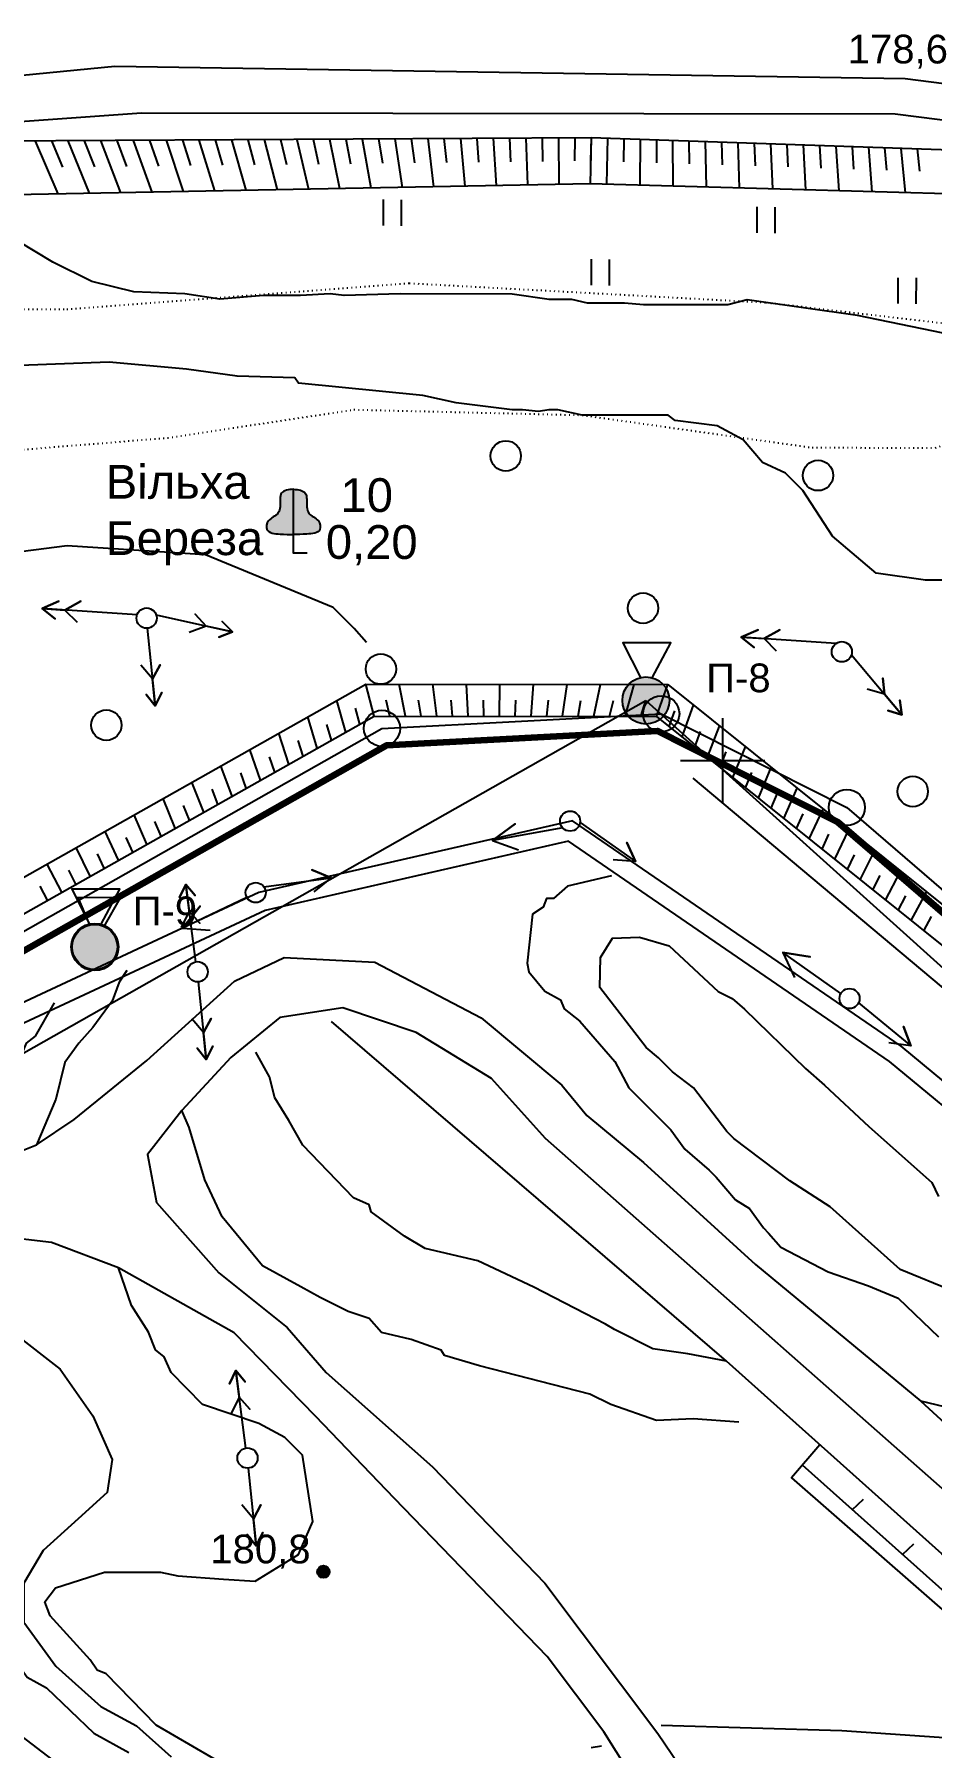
# Model space of a CAD drawing. Header units: millimetres. Extents: x 6243 to 9314, y 4730 to 7085.
# Drawn here: x 7118.5 to 7224.8, y 6483 to 6686 of the extents above; entities that cross this region are included whole.
import ezdxf

# ---------------------------------------------------------------- set-up
doc = ezdxf.new("R2010")
doc.units = ezdxf.units.MM
doc.header["$LTSCALE"] = 0.7
doc.linetypes.add('ACAD_ISO07W100', pattern=[3, 0, -3])
for name, color, linetype in [('відм', 14, 'Continuous'), ('горизонталі', 22, 'Continuous'), ('горный отвод', 7, 'Continuous'), ('дерево', 7, 'Continuous'), ('кущ', 7, 'Continuous'), ('Откос', 7, 'Continuous'), ('чорн', 255, 'Continuous')]:
    doc.layers.add(name, color=color, linetype=linetype)
doc.styles.get("Standard").update_dxf_attribs({"font": 'arial.ttf'})

msp = doc.modelspace()

# ---------------------------------------------------------------- hatches: boundary and pattern name
at = {"layer": 'відм', "ltscale": 0.2}
h = msp.add_hatch(color=32, dxfattribs=at)
h.dxf.hatch_style = 1
h.paths.add_polyline_path([(7153.43, 6503.87, 1), (7151.97, 6503.88, 1)])
at = {"layer": 'чорн', "ltscale": 0.2}
h = msp.add_hatch(color=256, dxfattribs=at)
h.dxf.hatch_style = 1
edge = h.paths.add_edge_path()
edge.add_spline(control_points=[(7149.14, 6626.77), (7149.64, 6626.76), (7150.64, 6626.76), (7152.54, 6626.95), (7152.18, 6628.67), (7150.94, 6628.98), (7150.62, 6630.3), (7150.95, 6631.92), (7149.73, 6632.05), (7149.15, 6632.12)], knot_values=[0, 0, 0, 0, 0.79324, 1.617737, 2.123988, 2.843267, 3.252671, 4.0697, 4.805889, 4.805889, 4.805889, 4.805889], degree=3, periodic=0)
edge.add_line((7149.15, 6632.12), (7149.14, 6626.77))
edge = h.paths.add_edge_path()
edge.add_spline(control_points=[(7149.15, 6632.12), (7148.57, 6632.05), (7147.35, 6631.92), (7147.67, 6630.3), (7147.35, 6628.98), (7146.11, 6628.68), (7145.75, 6626.96), (7147.64, 6626.76), (7148.65, 6626.77), (7149.14, 6626.77)], knot_values=[0, 0, 0, 0, 0.736189, 1.553218, 1.962623, 2.681901, 3.188152, 4.012649, 4.805889, 4.805889, 4.805889, 4.805889], degree=3, periodic=0)
edge.add_line((7149.14, 6626.77), (7149.15, 6632.12))
at = {"layer": 'чорн', "ltscale": 0.2, "transparency": 33554687}
h = msp.add_hatch(color=1, dxfattribs=at)
h.dxf.hatch_style = 1
h.paths.add_polyline_path([(7193.69, 6607.09, 1), (7188.12, 6607.09, 1)])
h = msp.add_hatch(color=1, dxfattribs=at)
h.dxf.hatch_style = 1
h.paths.add_polyline_path([(7128.41, 6577.89, 1), (7122.84, 6577.89, 1)])

# ---------------------------------------------------------------- linework, layer by layer
at = {"color": 1, "ltscale": 0.2, "transparency": 33554687}
for p, q in [((6938.2, 6463.96), (7190.9, 6607.09)), ((7190.9, 6607.09), (7460.95, 6363.77))]:
    msp.add_line(p, q, dxfattribs=at)
at = {"layer": 'відм', "color": 32, "ltscale": 0.2}
msp.add_circle((7152.7, 6503.87), 0.733, dxfattribs=at)
at = {"layer": 'горизонталі', "color": 32}
for points in [[(7226.11, 6650.6), (7215.95, 6652.69), (7202.88, 6654.57), (7200.59, 6653.95), (7190.63, 6653.97), (7188.35, 6654.18), (7184, 6654.18), (7182.13, 6654.6), (7179.43, 6654.6), (7175.07, 6655.23), (7161.8, 6655.25), (7155.16, 6655.05), (7153.5, 6655.26), (7149.97, 6655.05), (7145.61, 6655.06), (7140.42, 6654.65), (7136.27, 6655.28), (7130.26, 6655.49), (7125.28, 6656.74), (7120.64, 6659.03), (7114.35, 6662.79), (7109.57, 6668.04)], [(7157.8, 6613.96), (7156.35, 6615.62), (7153.87, 6618.12), (7138.72, 6624.36), (7122.34, 6625.41), (7106.34, 6623.35), (7083.17, 6623.38), (7064.43, 6629.69), (7054.63, 6632.99), (7045.69, 6640.42), (7037.5, 6647.51), (7036.88, 6648.13), (7031.29, 6654.78), (7029.42, 6657.48)], [(7228.15, 6621.35), (7224, 6621.35), (7218.19, 6622.19), (7213.01, 6626.55), (7209.49, 6631.95), (7207.42, 6634.03), (7204.72, 6635.28), (7202.44, 6637.98), (7199.33, 6639.64), (7194.35, 6640.27), (7193.52, 6640.89), (7183.36, 6640.9), (7180.45, 6641.53), (7179.42, 6641.53), (7178.17, 6641.32), (7176.3, 6641.53), (7175.06, 6641.54), (7168.42, 6642.37), (7164.48, 6643.21), (7149.75, 6644.68), (7149.33, 6645.3), (7142.49, 6645.52), (7136.47, 6646.35), (7127.34, 6647.19), (7105.06, 6646.36)], [(7186.82, 6586.33), (7181.63, 6585.09), (7179.97, 6583.64), (7179.14, 6583.64), (7178.72, 6582.61), (7177.48, 6581.78), (7176.85, 6575.97), (7177.05, 6574.93), (7178.92, 6572.65), (7180.79, 6571.61), (7181.2, 6570.57), (7183.06, 6569.11), (7187.21, 6564.34), (7188.87, 6561.22), (7193.84, 6556.24), (7195.5, 6553.95), (7198.4, 6551.46), (7199.23, 6550.63), (7201.51, 6547.93), (7203.16, 6546.89), (7204.82, 6544.61), (7205.44, 6543.98), (7206.89, 6542.32), (7212.49, 6539.41), (7217.26, 6537.74), (7220.79, 6536.29), (7225.56, 6531.72)], [(7227.39, 6537.09), (7221, 6539.69), (7212.71, 6547.09), (7207.94, 6550.2), (7201.31, 6555.19), (7200.48, 6556.02), (7196.54, 6561.21), (7194.05, 6563.08), (7192.4, 6564.75), (7190.95, 6565.99), (7185.43, 6573.1), (7185.51, 6576.64), (7186.94, 6578.93), (7190.13, 6579.07), (7193.66, 6578.02), (7199.46, 6572.62), (7201.12, 6571.79), (7202.57, 6570.54), (7209.82, 6563.48), (7212.05, 6561.5), (7217.29, 6556.63), (7224.75, 6549.98), (7225.57, 6548.32)], [(7129.41, 6575.11), (7128.5, 6573.74), (7127.67, 6571.46), (7125.38, 6568.35), (7123.72, 6566.49), (7122.06, 6564.21), (7121.02, 6559.85), (7118.71, 6554.47)], [(7120.82, 6571.26), (7118.54, 6567.32), (7117.5, 6566.49), (7116.46, 6564.01), (7114.59, 6562.35), (7113.34, 6561.1), (7108.98, 6553.85), (7107.1, 6550.95), (7105.86, 6549.33)], [(7200.45, 6528.84), (7195.88, 6529.68), (7191.73, 6530.3), (7187.17, 6532.59), (7186.13, 6533.22), (7184.89, 6533.84), (7177.63, 6537.58), (7171, 6540.7), (7164.77, 6542.16), (7162.29, 6543.62), (7158.35, 6546.53), (7158.14, 6547.36), (7156.27, 6548.19), (7150.27, 6554.42), (7148.61, 6557.33), (7146.95, 6560.03), (7146.33, 6562.52), (7144.68, 6565.42)], [(7201.89, 6521.58), (7196.5, 6522), (7192.14, 6521.8), (7186.75, 6523.67), (7184.26, 6524.92), (7171.19, 6528.25), (7167.04, 6529.5), (7166.63, 6530.13), (7163.1, 6531.38), (7159.58, 6532.21), (7158.13, 6533.87), (7155.64, 6534.7), (7152.32, 6536.37), (7150.04, 6537.62), (7145.48, 6540.11), (7140.71, 6545.93), (7138.64, 6550.29), (7136.78, 6556.51), (7135.95, 6558.52)], [(7107.02, 6543.3), (7108.61, 6539.68), (7112.78, 6535.45), (7116, 6532.19), (7121.53, 6527.89), (7125.38, 6522.36), (7127.69, 6517.18), (7127.09, 6513.27), (7123.64, 6510.14), (7119.49, 6506.39), (7117.23, 6502.52), (7117.22, 6497.89), (7120.99, 6492.7), (7126.34, 6487.93), (7130.56, 6485.61), (7134.68, 6481.94)], [(7099.21, 6539.75), (7101.07, 6533.73), (7102.31, 6531.45), (7105, 6528.75), (7108.94, 6524.8), (7110.6, 6523.14), (7111.43, 6521.06), (7113.29, 6517.12), (7113.49, 6510.69), (7112.86, 6507.78), (7110.99, 6504.26), (7111.19, 6499.48), (7112.44, 6498.03), (7114.3, 6495.95), (7117.62, 6491.38), (7119.9, 6490.14), (7125.49, 6484.74), (7129.64, 6482.45)], [(7145.92, 6478.13), (7132.88, 6485.72), (7126.95, 6491.79), (7125.92, 6492.21), (7125.09, 6493.45), (7120.32, 6498.64), (7119.7, 6500.3), (7120.95, 6501.96), (7126.76, 6503.82), (7133.4, 6503.82), (7135.47, 6503.4), (7140.87, 6502.98), (7144.6, 6502.76), (7149.75, 6505.93), (7151.46, 6509.84), (7150.22, 6517.7), (7148.15, 6519.77), (7145.04, 6521.44), (7138.37, 6523.69), (7134.67, 6527.47), (7133.84, 6529.34), (7132.81, 6530.17), (7131.98, 6532.24), (7129.97, 6535.42), (7128.42, 6539.88)], [(7310.54, 6488.9), (7309.54, 6488.86), (7304.35, 6490.52), (7295.43, 6491.36), (7290.04, 6491.99), (7287.96, 6491.58), (7282.15, 6491.79), (7275.31, 6492.84), (7273.85, 6494.09), (7272.61, 6494.09), (7267.01, 6494.92), (7264.52, 6497), (7261.41, 6499.08), (7258.09, 6501.78), (7257.27, 6502.82), (7253.12, 6505.11), (7250.94, 6506.36), (7249.43, 6507.48), (7244.88, 6511.9), (7237.24, 6517.68), (7227.25, 6523.17), (7223.48, 6524.08)], [(7192.72, 6485.69), (7214.09, 6485.05), (7229.65, 6483.99), (7242.93, 6484.6), (7247.49, 6484.38)], [(7185.66, 6483.21), (7184.42, 6483.01)]]:
    msp.add_lwpolyline(points, dxfattribs=at)
at = {"layer": 'горный отвод', "color": 7, "ltscale": 0.2}
for points in [[(6833.81, 6399.02), (7050.49, 6541.99), (7159.64, 6603.79), (7192.72, 6605.52), (7214.71, 6594.41), (7446.38, 6394.62), (7812.87, 6318.98), (7813.33, 6270.44), (8212.54, 6212.33), (8210.56, 6196.61), (8228.28, 6077.75), (8075.07, 6062.83), (7942.18, 6050.2), (7867.23, 6042.06), (7881.29, 5852.33), (7884.37, 5811.65), (7998.72, 5796.99), (8009.93, 5714.66)], [(6920.99, 5597.24), (6918.57, 5727.75), (6921.2, 5779.95), (6861.62, 5921.06), (6818.67, 5957.18), (6574.79, 6074.63), (6708.61, 6295.21), (6826.26, 6401.67), (6833.8, 6396.61), (7051.54, 6540.28), (7160.22, 6601.81), (7192.29, 6603.48), (7213.58, 6592.73), (7445.46, 6392.76), (7810.88, 6317.34), (7811.33, 6268.71), (8210.3, 6210.63), (8208.53, 6196.59), (8208.57, 6196.32)], [(6920.99, 5597.24), (6918.58, 5727.75), (6921.21, 5779.95), (6861.62, 5921.06), (6818.67, 5957.19), (6574.8, 6074.63), (6708.61, 6295.21), (6826.26, 6401.67), (6833.8, 6396.61), (7051.54, 6540.27), (7160.22, 6601.81), (7192.29, 6603.48), (7213.58, 6592.73), (7445.46, 6392.75), (7810.88, 6317.34), (7811.33, 6268.7), (8210.3, 6210.62), (8208.53, 6196.59), (8208.57, 6196.32)], [(6920.99, 5597.24), (6918.58, 5727.75), (6921.21, 5779.95), (6861.62, 5921.06), (6818.67, 5957.19), (6574.8, 6074.63), (6708.61, 6295.21), (6826.26, 6401.67), (6833.8, 6396.61), (7051.54, 6540.27), (7160.22, 6601.81), (7192.29, 6603.48), (7213.58, 6592.73), (7445.46, 6392.75), (7810.88, 6317.34), (7811.33, 6268.7), (8210.3, 6210.62), (8208.53, 6196.59), (8208.57, 6196.32)], [(6920.99, 5597.24), (6918.58, 5727.75), (6921.21, 5779.95), (6861.62, 5921.06), (6818.67, 5957.19), (6574.8, 6074.63), (6708.62, 6295.21), (6826.26, 6401.67), (6833.8, 6396.61), (7051.54, 6540.27), (7160.22, 6601.81), (7192.29, 6603.48), (7213.58, 6592.73), (7445.46, 6392.75), (7810.87, 6317.34), (7811.33, 6268.7), (8210.29, 6210.62), (8208.53, 6196.59), (8208.57, 6196.32)]]:
    msp.add_lwpolyline(points, dxfattribs=at)
at = {"layer": 'горный отвод', "color": 2, "lineweight": 200, "ltscale": 0.2}
msp.add_lwpolyline([(6920.99, 5597.24), (6918.57, 5727.75), (6921.2, 5779.95), (6861.62, 5921.06), (6818.67, 5957.18), (6574.79, 6074.63), (6708.61, 6295.21), (6826.26, 6401.68), (6833.8, 6396.61), (7051.54, 6540.28), (7160.22, 6601.81), (7192.29, 6603.48), (7213.58, 6592.73), (7445.46, 6392.76), (7810.88, 6317.34), (7811.34, 6268.71), (8210.3, 6210.63), (8208.53, 6196.59), (8208.57, 6196.32)], dxfattribs=at)
at = {"layer": 'дерево', "color": 7, "ltscale": 0.2}
for centre in [(7174.3, 6636.06), (7211.29, 6633.75), (7190.56, 6618.03), (7159.51, 6610.82), (7126.99, 6604.17), (7222.51, 6596.31)]:
    msp.add_circle(centre, 1.8, dxfattribs=at)
at = {"layer": 'кущ', "ltscale": 0.2}
for centre in [(7192.72, 6605.52), (7159.64, 6603.79), (7214.71, 6594.41)]:
    msp.add_circle(centre, 2.14, dxfattribs=at)
at = {"layer": 'Откос', "color": 7}
for p, q in [((7118.56, 6673.37), (7121.26, 6667.11)), ((7120.5, 6673.38), (7121.8, 6670.26)), ((7122.43, 6673.39), (7124.96, 6667.18)), ((7124.37, 6673.4), (7125.59, 6670.31)), ((7126.31, 6673.42), (7128.67, 6667.25)), ((7128.24, 6673.43), (7129.38, 6670.35)), ((7130.18, 6673.44), (7132.38, 6667.32)), ((7132.12, 6673.45), (7133.18, 6670.4)), ((7134.06, 6673.46), (7136.09, 6667.39)), ((7135.99, 6673.47), (7136.97, 6670.45)), ((7137.93, 6673.49), (7139.79, 6667.46)), ((7139.87, 6673.5), (7140.76, 6670.49)), ((7141.8, 6673.51), (7143.5, 6667.53)), ((7143.74, 6673.52), (7144.55, 6670.54)), ((7145.68, 6673.53), (7147.21, 6667.6)), ((7147.61, 6673.54), (7148.34, 6670.59)), ((7149.55, 6673.56), (7150.92, 6667.67)), ((7151.49, 6673.57), (7152.13, 6670.63)), ((7153.42, 6673.58), (7154.62, 6667.74)), ((7155.36, 6673.59), (7155.92, 6670.68)), ((7157.3, 6673.6), (7158.33, 6667.81)), ((7159.23, 6673.61), (7159.71, 6670.73)), ((7161.17, 6673.63), (7162.04, 6667.88)), ((7163.11, 6673.64), (7163.5, 6670.77)), ((7165.05, 6673.65), (7165.75, 6667.95)), ((7166.98, 6673.66), (7167.29, 6670.82)), ((7168.92, 6673.67), (7169.45, 6668.02)), ((7170.86, 6673.68), (7171.08, 6670.87)), ((7172.79, 6673.7), (7173.16, 6668.09)), ((7174.73, 6673.71), (7174.87, 6670.91)), ((7176.67, 6673.72), (7176.87, 6668.16)), ((7178.6, 6673.73), (7178.66, 6670.96)), ((7180.54, 6673.74), (7180.58, 6668.23)), ((7182.48, 6673.75), (7182.45, 6671.01)), ((7184.41, 6673.76), (7184.28, 6668.3)), ((7184.41, 6673.76), (7184.35, 6671.03)), ((7186.35, 6673.7), (7186.25, 6668.24)), ((7188.28, 6673.63), (7188.24, 6670.91)), ((7190.21, 6673.56), (7190.18, 6668.13)), ((7192.14, 6673.5), (7192.14, 6670.79)), ((7194.07, 6673.43), (7194.1, 6668.02)), ((7196, 6673.36), (7196.04, 6670.66)), ((7197.93, 6673.3), (7198.03, 6667.91)), ((7199.87, 6673.23), (7199.93, 6670.54)), ((7201.8, 6673.16), (7201.96, 6667.8)), ((7203.73, 6673.1), (7203.83, 6670.42)), ((7205.66, 6673.03), (7205.89, 6667.69)), ((7207.59, 6672.96), (7207.72, 6670.3)), ((7209.52, 6672.9), (7209.81, 6667.58)), ((7211.45, 6672.83), (7211.62, 6670.17)), ((7213.39, 6672.76), (7213.74, 6667.47)), ((7215.32, 6672.69), (7215.51, 6670.05)), ((7217.25, 6672.63), (7217.67, 6667.36)), ((7219.18, 6672.56), (7219.41, 6669.93)), ((7221.11, 6672.49), (7221.6, 6667.24)), ((7223.04, 6672.43), (7223.3, 6669.81)), ((7158.7, 6605.25), (7157.71, 6609.02)), ((7158.7, 6605.25), (7157.71, 6609.02)), ((7162.42, 6605.24), (7161.69, 6609.01)), ((7166.14, 6605.24), (7165.66, 6609.01)), ((7169.85, 6605.23), (7169.64, 6609)), ((7173.57, 6605.23), (7173.61, 6609)), ((7177.29, 6605.23), (7177.59, 6609)), ((7181.01, 6605.22), (7181.56, 6608.99)), ((7184.73, 6605.22), (7185.54, 6608.99)), ((7188.44, 6605.21), (7189.51, 6608.98)), ((7192.16, 6605.21), (7193.49, 6608.98)), ((7192.16, 6605.21), (7193.49, 6608.98)), ((7155.34, 6603.35), (7154.28, 6607.08)), ((7157.02, 6604.3), (7156.51, 6606.17)), ((7160.56, 6605.24), (7160.13, 6607.13)), ((7164.28, 6605.24), (7163.98, 6607.13)), ((7167.99, 6605.24), (7167.82, 6607.12)), ((7171.71, 6605.23), (7171.67, 6607.12)), ((7175.43, 6605.23), (7175.51, 6607.11)), ((7179.15, 6605.22), (7179.36, 6607.11)), ((7182.87, 6605.22), (7183.21, 6607.1)), ((7186.58, 6605.21), (7187.05, 6607.1)), ((7190.3, 6605.21), (7190.9, 6607.09)), ((7193.67, 6604), (7194.34, 6605.87)), ((7195.18, 6602.79), (7196.55, 6606.52)), ((7151.97, 6601.45), (7150.85, 6605.15)), ((7153.65, 6602.4), (7153.11, 6604.26)), ((7196.68, 6601.58), (7197.38, 6603.43)), ((7198.19, 6600.37), (7199.62, 6604.06)), ((7145.25, 6597.65), (7143.99, 6601.27)), ((7148.61, 6599.55), (7147.42, 6603.21)), ((7150.29, 6600.5), (7149.71, 6602.34)), ((7201.21, 6597.95), (7202.68, 6601.6)), ((7141.88, 6595.76), (7140.56, 6599.34)), ((7146.93, 6598.6), (7146.32, 6600.42)), ((7199.7, 6599.16), (7200.42, 6601)), ((7138.52, 6593.86), (7137.13, 6597.4)), ((7143.57, 6596.71), (7142.92, 6598.51)), ((7202.71, 6596.74), (7203.46, 6598.56)), ((7204.22, 6595.53), (7205.75, 6599.14)), ((7135.16, 6591.96), (7133.7, 6595.47)), ((7140.2, 6594.81), (7139.52, 6596.59)), ((7205.73, 6594.33), (7206.5, 6596.12)), ((7207.23, 6593.12), (7208.81, 6596.69)), ((7131.8, 6590.06), (7130.27, 6593.53)), ((7136.84, 6592.91), (7136.13, 6594.67)), ((7208.74, 6591.91), (7209.54, 6593.68)), ((7210.25, 6590.7), (7211.88, 6594.23)), ((7128.43, 6588.16), (7126.84, 6591.59)), ((7133.48, 6591.01), (7132.73, 6592.75)), ((7211.76, 6589.49), (7212.58, 6591.24)), ((7213.26, 6588.28), (7214.94, 6591.77)), ((7125.07, 6586.27), (7123.41, 6589.66)), ((7130.11, 6589.11), (7129.33, 6590.84)), ((7216.28, 6585.86), (7218.01, 6589.31)), ((7121.71, 6584.37), (7119.98, 6587.72)), ((7123.39, 6585.32), (7122.54, 6587)), ((7126.75, 6587.21), (7125.94, 6588.92)), ((7214.77, 6587.07), (7215.62, 6588.81)), ((7120.02, 6583.42), (7119.14, 6585.08)), ((7217.79, 6584.65), (7218.66, 6586.37)), ((7219.29, 6583.44), (7221.07, 6586.85)), ((7220.8, 6582.23), (7221.7, 6583.93)), ((7222.31, 6581.03), (7224.13, 6584.39)), ((7223.82, 6579.82), (7224.74, 6581.49))]:
    msp.add_line(p, q, dxfattribs=at)
at = {"layer": 'чорн', "color": 7}
for p, q in [((7184.41, 6673.76), (7105, 6673.29)), ((7236.56, 6671.96), (7184.41, 6673.76)), ((7184.28, 6668.3), (7108.28, 6666.86)), ((7237.31, 6666.8), (7184.28, 6668.3)), ((7113.11, 6583.85), (7157.71, 6609.02)), ((7157.71, 6609.02), (7193.49, 6608.98)), ((7193.49, 6608.98), (7259.38, 6556.12)), ((7114.98, 6580.57), (7158.7, 6605.25)), ((7158.7, 6605.25), (7192.16, 6605.21)), ((7192.16, 6605.21), (7256.98, 6553.22))]:
    msp.add_line(p, q, dxfattribs=at)
at = {"layer": 'чорн', "color": 7, "ltscale": 0.2, "transparency": 33554687}
for p, q in [((7199.99, 6604.99), (7199.99, 6594.99)), ((7194.99, 6599.99), (7204.99, 6599.99))]:
    msp.add_line(p, q, dxfattribs=at)
at = {"layer": 'чорн', "ltscale": 0.2, "transparency": 33554687}
for p, q in [((7194.99, 6599.99), (7194.99, 6599.99)), ((7194.99, 6599.99), (7199.99, 6599.99)), ((7194.99, 6485.47), (7194.99, 6485.47))]:
    msp.add_line(p, q, dxfattribs=at)
at = {"layer": 'чорн', "color": 7}
for points in [[(8254.89, 6312.26), (8041.83, 6400.24), (7890.27, 6463.75), (7791.09, 6505.42), (7722.21, 6534.27), (7620.44, 6573.86), (7513.7, 6617.86), (7444.84, 6640.97), (7345.09, 6664.89), (7221.62, 6680.73), (7127.98, 6682.21), (7002.38, 6669.95), (6915.51, 6651.76), (6851.78, 6636.62)], [(6852.29, 6631.63), (6945.89, 6654.26), (7004.52, 6665.6), (7078.03, 6672.92), (7131.15, 6676.71), (7220.41, 6676.6), (7298.54, 6666.67), (7324.52, 6662.85), (7365.31, 6655.6), (7442.99, 6637.59), (7509.61, 6613.4), (7619.06, 6569.74), (7785.6, 6503.14), (7897.72, 6456.02), (7972.14, 6424.19), (8080.97, 6378.26), (8132.41, 6357.15), (8235.65, 6311.71)], [(7474.57, 6336.45), (7485.76, 6346.09), (7490.77, 6352.55), (7491.99, 6367.74), (7488.93, 6375.64), (7483.4, 6382.91), (7477.8, 6387.71), (7470.4, 6390.59), (7457.33, 6392), (7445.39, 6387.22), (7366.74, 6454.23), (7280.09, 6527.77), (7196.51, 6597.87)], [(7245.25, 6546.17), (7221.12, 6566.12), (7182.2, 6592.84), (7145.05, 6584.35), (7103.6, 6565), (7070.45, 6540.95), (7036.9, 6515.79), (7012.31, 6498.32), (6989.83, 6482.25), (6959.24, 6463), (6968.42, 6438.79), (6993.57, 6403.41), (7011.11, 6376.73), (7023.43, 6359.7), (7034.53, 6345.45), (7047.22, 6329.34), (7057.92, 6315.58), (7072.73, 6297.21), (7125.68, 6272.46), (7130.71, 6270.27), (7162.11, 6260.07), (7195.89, 6249.8), (7206.71, 6266.46)], [(7063.98, 6496.41), (7057.72, 6503.35), (7055.37, 6511.51), (7056.2, 6517.02), (7062.32, 6527.33), (7069.74, 6532.84), (7076.81, 6535.72), (7085.23, 6539.92), (7091.94, 6542.68), (7098.51, 6546.13), (7105.86, 6549.33), (7118.71, 6554.47), (7123.19, 6557.46), (7131.78, 6564.43), (7142.18, 6573.84), (7148.04, 6576.66), (7158.78, 6576.08), (7171.38, 6569.5), (7180.93, 6561.52), (7183.91, 6557.92), (7190.63, 6552.37), (7203.88, 6540.26), (7223.48, 6524.08), (7247.9, 6501.7)], [(7234.41, 6506.32), (7178.99, 6555.19), (7172.63, 6562.29), (7163.69, 6567.77), (7154.99, 6570.67), (7147.53, 6569.52), (7141.73, 6564.81), (7135.95, 6558.52), (7131.86, 6553.32), (7132.92, 6547.63), (7140.3, 6539.3), (7148.41, 6532.83), (7153.03, 6527.47), (7165.61, 6516.31), (7178.91, 6502.52), (7192.31, 6484.7), (7198.29, 6475.89), (7207.74, 6462), (7214.19, 6453.08), (7222.66, 6440.27), (7227.59, 6429.48)], [(7382.85, 6374.03), (7318.87, 6426.94), (7284.12, 6456.34), (7246.54, 6487.99), (7225.96, 6505.98), (7200.45, 6528.84), (7153.64, 6569.08)], [(7195.07, 6470.31), (7185.93, 6484.93), (7179.21, 6493.82), (7161.13, 6512.57), (7151.78, 6522.31), (7142.13, 6532.18), (7128.42, 6539.88), (7120.5, 6542.9), (7109.3, 6544.2), (7107.02, 6543.3), (7099.21, 6539.75), (7092.39, 6537.07), (7085.17, 6533.82), (7079.9, 6532.3), (7072.38, 6528.27), (7065.5, 6522.66), (7061.49, 6516.66), (7060.86, 6510.96), (7063.07, 6505.6), (7066.15, 6501.95)], [(7211.52, 6518.92), (7208.16, 6515.02), (7242.93, 6484.6), (7243.96, 6485.69), (7209.43, 6516.5)], [(7215.35, 6511.22), (7216.67, 6512.49)], [(7221.31, 6505.9), (7222.64, 6507.17)]]:
    msp.add_lwpolyline(points, dxfattribs=at)
at = {"layer": 'чорн', "color": 7, "ltscale": 0.2}
for points in [[(7159.78, 6666.45), (7159.78, 6663.37)], [(7161.92, 6666.41), (7161.92, 6663.34)], [(7204.05, 6665.57), (7204.05, 6662.5)], [(7206.19, 6665.54), (7206.18, 6662.47)], [(7184.41, 6659.36), (7184.41, 6656.29)], [(7186.55, 6659.33), (7186.55, 6656.26)], [(7220.76, 6657.18), (7220.75, 6654.11)], [(7222.9, 6657.15), (7222.89, 6654.07)], [(7150.78, 6624.54), (7149.14, 6624.54), (7149.15, 6632.12)], [(7130.62, 6617.22), (7119.39, 6618), (7121.38, 6618.85), (7119.39, 6618), (7120.91, 6616.77), (7119.39, 6618), (7122.09, 6617.81), (7123.96, 6618.85), (7122.09, 6617.81), (7123.52, 6616.38)], [(7131.83, 6615.66), (7132.78, 6606.46), (7133.56, 6608.02), (7132.78, 6606.46), (7131.7, 6607.8), (7132.78, 6606.46), (7132.45, 6609.64), (7133.35, 6611.31), (7132.45, 6609.64), (7131.09, 6611.29)], [(7132.89, 6617.24), (7141.92, 6615.21), (7140.69, 6616.45), (7141.92, 6615.21), (7140.3, 6614.61), (7141.92, 6615.21), (7138.8, 6615.91), (7137.5, 6617.3), (7138.8, 6615.91), (7136.79, 6615.14)], [(7213.43, 6613.84), (7202.2, 6614.6), (7204.19, 6615.45), (7202.2, 6614.6), (7203.72, 6613.37), (7202.2, 6614.6), (7204.9, 6614.42), (7206.76, 6615.46), (7204.9, 6614.42), (7206.33, 6612.98)], [(7215.25, 6612.48), (7221.21, 6605.41), (7220.98, 6607.14), (7221.21, 6605.41), (7219.57, 6605.9), (7221.21, 6605.41), (7219.15, 6607.85), (7218.96, 6609.73), (7219.15, 6607.85), (7217.09, 6608.45)], [(7181.05, 6591.99), (7172.74, 6590.51), (7175.42, 6592.46), (7172.74, 6590.51), (7175.82, 6589.41)], [(7183.1, 6592.64), (7189.68, 6588.03), (7188.63, 6590.28), (7189.68, 6588.03), (7187.04, 6588.2)], [(7145.65, 6585.02), (7153.62, 6586.09), (7151.31, 6587.03), (7153.62, 6586.09), (7151.56, 6584.42)], [(7137.59, 6576.13), (7136.4, 6585.31), (7137.52, 6583.97), (7136.4, 6585.31), (7135.66, 6583.76), (7136.4, 6585.31), (7136.81, 6582.14), (7138.07, 6580.72), (7136.81, 6582.14), (7135.86, 6580.21)], [(7126.73, 6580.33), (7128.65, 6583.7), (7123.61, 6583.75), (7125.01, 6580.5)], [(7143.64, 6583.75), (7136.01, 6580.13), (7138.09, 6582.72), (7136.01, 6580.13), (7139.27, 6579.89)], [(7213.99, 6572.39), (7207.1, 6577.25), (7210.37, 6576.72), (7207.1, 6577.25), (7208.49, 6574.29)], [(7137.87, 6573.76), (7138.81, 6564.56), (7139.6, 6566.12), (7138.81, 6564.56), (7137.73, 6565.9), (7138.81, 6564.56), (7138.49, 6567.74), (7139.39, 6569.41), (7138.49, 6567.74), (7137.12, 6569.39)], [(7216.09, 6571.26), (7222.3, 6566.16), (7221.42, 6568.48), (7222.3, 6566.16), (7219.67, 6566.53)], [(7143.51, 6518.53), (7142.32, 6527.71), (7143.44, 6526.37), (7142.32, 6527.71), (7141.57, 6526.15), (7142.32, 6527.71), (7142.73, 6524.54), (7143.99, 6523.12), (7142.73, 6524.54), (7141.78, 6522.61)], [(7143.78, 6516.16), (7144.73, 6506.96), (7145.51, 6508.52), (7144.73, 6506.96), (7143.65, 6508.29), (7144.73, 6506.96), (7144.4, 6510.13), (7145.3, 6511.8), (7144.4, 6510.13), (7143.04, 6511.79)], [(7088.63, 6452.51), (7110.04, 6489.65), (7185.96, 6431.51)]]:
    msp.add_lwpolyline(points, dxfattribs=at)
at = {"layer": 'чорн', "color": 7, "linetype": 'ACAD_ISO07W100', "ltscale": 0.2}
for points in [[(6946.03, 6551.6), (6918.12, 6582.29), (6918.14, 6594.63), (6929.85, 6603.08), (6961.57, 6628.09), (6974.84, 6647.79), (7002.18, 6641.28), (7027.96, 6646.52), (7049.45, 6649.27), (7057.25, 6649.26), (7095.89, 6653.46), (7122.31, 6653.43), (7162.89, 6656.53), (7205.17, 6654.24), (7241.25, 6650.03), (7254.26, 6647.17), (7268.48, 6641.17), (7295.35, 6641.14), (7324.49, 6636.65), (7345.63, 6631.51), (7369.67, 6629.2), (7378.69, 6624.52), (7376.96, 6633.32), (7385.43, 6642.52)], [(7027.96, 6646.52), (7030.66, 6629), (7060.76, 6624.1), (7083.95, 6627.44), (7100.04, 6635.45), (7134.26, 6638.21), (7156.32, 6641.55), (7183.36, 6640.9), (7210.6, 6637.05), (7225.18, 6637.03), (7236.22, 6640.38), (7241.25, 6650.03)]]:
    msp.add_lwpolyline(points, dxfattribs=at)
at = {"layer": 'чорн', "color": 7, "ltscale": 0.2, "transparency": 33554687}
for points in [[(7191.64, 6609.78), (7193.84, 6613.93), (7188.18, 6613.94), (7190.27, 6609.81)], [(7126.37, 6580.58), (7128.57, 6584.73), (7122.9, 6584.73), (7124.99, 6580.61)]]:
    msp.add_lwpolyline(points, dxfattribs=at)
at = {"layer": 'чорн'}
msp.add_lwpolyline([(7243.82, 6544.44), (7219.77, 6564.33), (7181.74, 6590.43), (7145.79, 6582.22), (7104.74, 6563.05), (7071.78, 6539.15), (7038.22, 6513.98), (7013.61, 6496.5), (6991.09, 6480.39), (6961.99, 6462.08), (6970.42, 6439.85), (6995.42, 6404.68), (7012.95, 6378), (7025.22, 6361.05), (7036.3, 6346.83), (7048.98, 6330.72), (7059.68, 6316.98), (7074.15, 6299.02), (7126.6, 6274.51), (7131.51, 6272.37), (7162.78, 6262.21), (7194.93, 6252.44), (7204.83, 6267.68)], dxfattribs=at)
at = {"layer": 'чорн', "color": 7, "ltscale": 0.2}
for centre, radius in [((7131.76, 6616.85), 1.2), ((7214.11, 6612.86), 1.2), ((7181.92, 6592.8), 1.19), ((7144.68, 6584.33), 1.19), ((7125.62, 6577.89), 2.68), ((7137.8, 6574.95), 1.2), ((7215.02, 6571.78), 1.19), ((7143.71, 6517.35), 1.2)]:
    msp.add_circle(centre, radius, dxfattribs=at)
at = {"layer": 'чорн', "color": 7, "ltscale": 0.2, "transparency": 33554687}
for centre in [(7190.9, 6607.09), (7125.62, 6577.89)]:
    msp.add_circle(centre, 2.79, dxfattribs=at)
at = {"layer": 'чорн', "ltscale": 0.2}
for points in [[(7149.15, 6632.12), (7147.75, 6631.67), (7147.56, 6630.05), (7147.32, 6629.27), (7146.19, 6628.36), (7146.01, 6627.37), (7147.56, 6626.8), (7149.14, 6626.77)], [(7149.15, 6632.12), (7150.55, 6631.67), (7150.73, 6630.04), (7150.98, 6629.26), (7152.1, 6628.36), (7152.28, 6627.36), (7150.73, 6626.8), (7149.14, 6626.77)]]:
    msp.add_spline(points, degree=3, dxfattribs=at)

# ---------------------------------------------------------------- texts
at = {"color": 1, "ltscale": 0.2, "transparency": 33554687, "char_height": 3.4, "attachment_point": 1}
for s, insert in [('П-8', (7198.04, 6611.47)), ('П-9', (7130.11, 6583.87))]:
    msp.add_mtext_dynamic_manual_height_columns(s, width=29.6861, gutter_width=12.5, heights=[0], dxfattribs=dict(at, insert=insert))
at = {"layer": 'чорн', "color": 7, "ltscale": 0.2, "attachment_point": 1, "rotation": 359.9325}
for s, width, insert, char_height in [('178,6', 2.4374, (7214.8, 6685.97), 3.4), ('Вільха\\PБереза', 1.2563, (7126.92, 6635), 4), ('10', 1.2563, (7154.73, 6633.43), 4), ('0,20', 1.2563, (7152.99, 6627.87), 4)]:
    msp.add_mtext_dynamic_manual_height_columns(s, width=width, gutter_width=12.5, heights=[0], dxfattribs=dict(at, insert=insert, char_height=char_height))
at = {"layer": 'чорн', "color": 32, "ltscale": 0.2, "insert": (7139.3, 6508.28), "char_height": 3.4, "attachment_point": 1, "rotation": 359.9325}
msp.add_mtext_dynamic_manual_height_columns('180,8', width=2.4374, gutter_width=12.5, heights=[0], dxfattribs=at)

doc.saveas('drawing.dxf')
